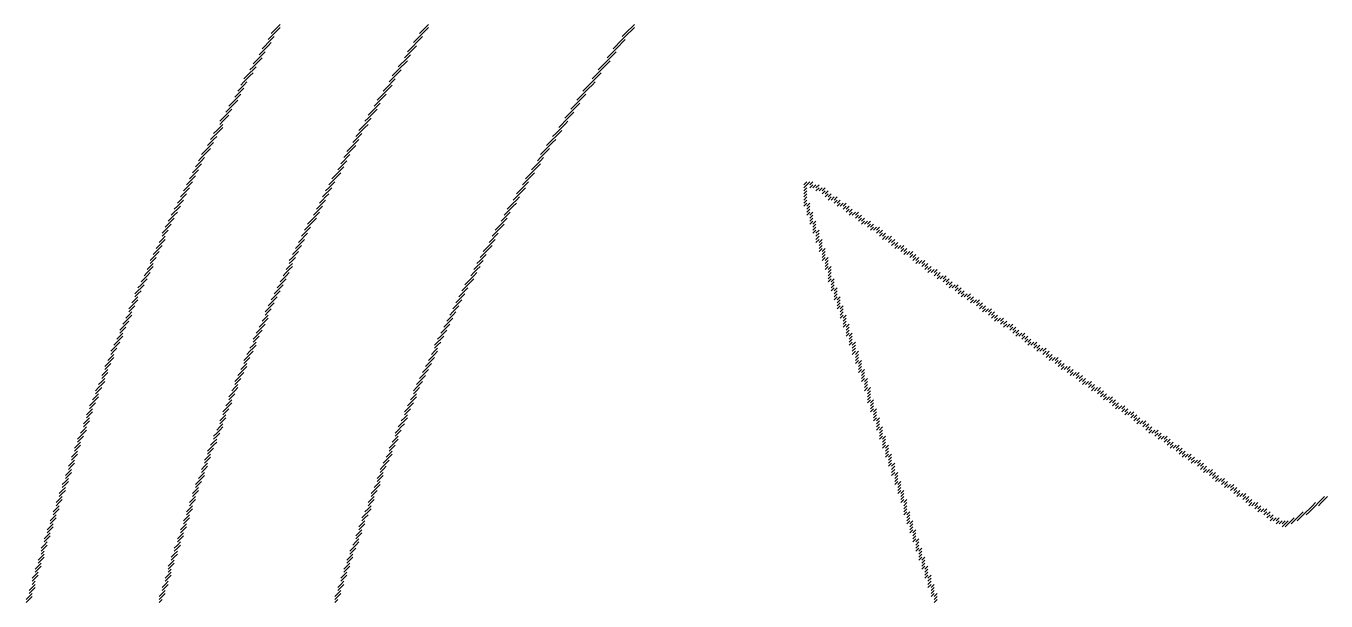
# Model space of a CAD drawing. Header units: metres. Extents: x 2 to 904, y 2 to 1040.
# Drawn here: x 37 to 466.5, y 557.5 to 747.5 of the extents above; entities that cross this region are included whole.
import ezdxf

# ---------------------------------------------------------------- set-up
doc = ezdxf.new("R2010")
doc.units = ezdxf.units.M

msp = doc.modelspace()

# ---------------------------------------------------------------- linework, layer by layer
for p, q in [((120, 747), (121, 748)), ((169, 747), (170, 748)), ((237, 747), (238, 748)), ((117, 743), (118, 744)), ((118, 745), (119, 746)), ((118, 744), (119, 745)), ((118, 743), (119, 744)), ((119, 746), (120, 747)), ((119, 745), (120, 746)), ((120, 746), (121, 747)), ((166, 743), (167, 744)), ((167, 745), (168, 746)), ((167, 744), (168, 745)), ((167, 743), (168, 744)), ((168, 746), (169, 747)), ((168, 745), (169, 746)), ((169, 746), (170, 747)), ((234, 744), (235, 745)), ((234, 743), (235, 744)), ((235, 745), (236, 746)), ((235, 744), (236, 745)), ((236, 746), (237, 747)), ((236, 745), (237, 746)), ((237, 746), (238, 747)), ((114, 738), (115, 739)), ((115, 740), (116, 741)), ((115, 739), (116, 740)), ((115, 738), (116, 739)), ((116, 741), (117, 742)), ((116, 740), (117, 741)), ((117, 742), (118, 743)), ((117, 741), (118, 742)), ((163, 739), (164, 740)), ((163, 738), (164, 739)), ((164, 740), (165, 741)), ((164, 739), (165, 740)), ((165, 742), (166, 743)), ((165, 741), (166, 742)), ((165, 740), (166, 741)), ((166, 742), (167, 743)), ((230, 738), (231, 739)), ((231, 740), (232, 741)), ((231, 739), (232, 740)), ((231, 738), (232, 739)), ((232, 741), (233, 742)), ((232, 740), (233, 741)), ((233, 742), (234, 743)), ((233, 741), (234, 742)), ((234, 742), (235, 743)), ((112, 735), (113, 736)), ((112, 734), (113, 735)), ((113, 736), (114, 737)), ((113, 735), (114, 736)), ((114, 737), (115, 738)), ((114, 736), (115, 737)), ((160, 734), (161, 735)), ((161, 735), (162, 736)), ((161, 734), (162, 735)), ((162, 737), (163, 738)), ((162, 736), (163, 737)), ((162, 735), (163, 736)), ((163, 737), (164, 738)), ((227, 734), (228, 735)), ((228, 735), (229, 736)), ((228, 734), (229, 735)), ((229, 737), (230, 738)), ((229, 736), (230, 737)), ((229, 735), (230, 736)), ((230, 737), (231, 738)), ((109, 730), (110, 731)), ((110, 731), (111, 732)), ((110, 730), (111, 731)), ((111, 733), (112, 734)), ((111, 732), (112, 733)), ((111, 731), (112, 732)), ((112, 733), (113, 734)), ((158, 731), (159, 732)), ((158, 730), (159, 731)), ((159, 732), (160, 733)), ((159, 731), (160, 732)), ((160, 733), (161, 734)), ((160, 732), (161, 733)), ((224, 730), (225, 731)), ((225, 731), (226, 732)), ((225, 730), (226, 731)), ((226, 733), (227, 734)), ((226, 732), (227, 733)), ((226, 731), (227, 732)), ((227, 733), (228, 734)), ((107, 726), (108, 727)), ((107, 725), (108, 726)), ((108, 728), (109, 729)), ((108, 727), (109, 728)), ((108, 726), (109, 727)), ((109, 729), (110, 730)), ((109, 728), (110, 729)), ((155, 726), (156, 727)), ((155, 725), (156, 726)), ((156, 727), (157, 728)), ((156, 726), (157, 727)), ((157, 729), (158, 730)), ((157, 728), (158, 729)), ((157, 727), (158, 728)), ((158, 729), (159, 730)), ((221, 726), (222, 727)), ((221, 725), (222, 726)), ((222, 727), (223, 728)), ((222, 726), (223, 727)), ((223, 728), (224, 729)), ((223, 727), (224, 728)), ((224, 729), (225, 730)), ((224, 728), (225, 729)), ((104, 721), (105, 722)), ((105, 722), (106, 723)), ((105, 721), (106, 722)), ((106, 724), (107, 725)), ((106, 723), (107, 724)), ((106, 722), (107, 723)), ((107, 724), (108, 725)), ((152, 721), (153, 722)), ((153, 723), (154, 724)), ((153, 722), (154, 723)), ((153, 721), (154, 722)), ((154, 724), (155, 725)), ((154, 723), (155, 724)), ((155, 724), (156, 725)), ((218, 721), (219, 722)), ((219, 723), (220, 724)), ((219, 722), (220, 723)), ((219, 721), (220, 722)), ((220, 724), (221, 725)), ((220, 723), (221, 724)), ((221, 724), (222, 725)), ((102, 717), (103, 718)), ((103, 719), (104, 720)), ((103, 718), (104, 719)), ((103, 717), (104, 718)), ((104, 720), (105, 721)), ((104, 719), (105, 720)), ((150, 718), (151, 719)), ((150, 717), (151, 718)), ((151, 719), (152, 720)), ((151, 718), (152, 719)), ((152, 720), (153, 721)), ((152, 719), (153, 720)), ((215, 717), (216, 718)), ((216, 718), (217, 719)), ((216, 717), (217, 718)), ((217, 720), (218, 721)), ((217, 719), (218, 720)), ((217, 718), (218, 719)), ((218, 720), (219, 721)), ((99, 712), (100, 713)), ((100, 713), (101, 714)), ((100, 712), (101, 713)), ((101, 716), (102, 717)), ((101, 715), (102, 716)), ((101, 714), (102, 715)), ((101, 713), (102, 714)), ((102, 716), (103, 717)), ((147, 713), (148, 714)), ((147, 712), (148, 713)), ((148, 714), (149, 715)), ((148, 713), (149, 714)), ((149, 716), (150, 717)), ((149, 715), (150, 716)), ((149, 714), (150, 715)), ((150, 716), (151, 717)), ((212, 712), (213, 713)), ((213, 714), (214, 715)), ((213, 713), (214, 714)), ((213, 712), (214, 713)), ((214, 715), (215, 716)), ((214, 714), (215, 715)), ((215, 716), (216, 717)), ((215, 715), (216, 716)), ((97, 708), (98, 709)), ((98, 710), (99, 711)), ((98, 709), (99, 710)), ((98, 708), (99, 709)), ((99, 711), (100, 712)), ((99, 710), (100, 711)), ((145, 709), (146, 710)), ((145, 708), (146, 709)), ((146, 711), (147, 712)), ((146, 710), (147, 711)), ((146, 709), (147, 710)), ((147, 711), (148, 712)), ((209, 708), (210, 709)), ((210, 709), (211, 710)), ((210, 708), (211, 709)), ((211, 711), (212, 712)), ((211, 710), (212, 711)), ((211, 709), (212, 710)), ((212, 711), (213, 712)), ((95, 705), (96, 706)), ((95, 704), (96, 705)), ((96, 706), (97, 707)), ((96, 705), (97, 706)), ((97, 707), (98, 708)), ((97, 706), (98, 707)), ((142, 704), (143, 705)), ((143, 706), (144, 707)), ((143, 705), (144, 706)), ((143, 704), (144, 705)), ((144, 707), (145, 708)), ((144, 706), (145, 707)), ((145, 707), (146, 708)), ((207, 705), (208, 706)), ((207, 704), (208, 705)), ((208, 706), (209, 707)), ((208, 705), (209, 706)), ((209, 707), (210, 708)), ((209, 706), (210, 707)), ((93, 701), (94, 702)), ((93, 700), (94, 701)), ((94, 703), (95, 704)), ((94, 702), (95, 703)), ((94, 701), (95, 702)), ((95, 703), (96, 704)), ((140, 700), (141, 701)), ((141, 702), (142, 703)), ((141, 701), (142, 702)), ((141, 700), (142, 701)), ((142, 703), (143, 704)), ((142, 702), (143, 703)), ((204, 700), (205, 701)), ((205, 701), (206, 702)), ((205, 700), (206, 701)), ((206, 703), (207, 704)), ((206, 702), (207, 703)), ((206, 701), (207, 702)), ((207, 703), (208, 704)), ((90, 695), (91, 696)), ((91, 697), (92, 698)), ((91, 696), (92, 697)), ((91, 695), (92, 696)), ((92, 699), (93, 700)), ((92, 698), (93, 699)), ((92, 697), (93, 698)), ((93, 699), (94, 700)), ((137, 695), (138, 696)), ((138, 697), (139, 698)), ((138, 696), (139, 697)), ((138, 695), (139, 696)), ((139, 698), (140, 699)), ((139, 697), (140, 698)), ((140, 699), (141, 700)), ((140, 698), (141, 699)), ((201, 695), (202, 696)), ((202, 697), (203, 698)), ((202, 696), (203, 697)), ((202, 695), (203, 696)), ((203, 698), (204, 699)), ((203, 697), (204, 698)), ((204, 699), (205, 700)), ((204, 698), (205, 699)), ((294, 695), (295, 696)), ((295, 695), (296, 696)), ((296, 695), (297, 696)), ((88, 691), (89, 692)), ((89, 693), (90, 694)), ((89, 692), (90, 693)), ((89, 691), (90, 692)), ((90, 694), (91, 695)), ((90, 693), (91, 694)), ((135, 691), (136, 692)), ((136, 693), (137, 694)), ((136, 692), (137, 693)), ((136, 691), (137, 692)), ((137, 694), (138, 695)), ((137, 693), (138, 694)), ((199, 692), (200, 693)), ((199, 691), (200, 692)), ((200, 693), (201, 694)), ((200, 692), (201, 693)), ((201, 694), (202, 695)), ((201, 693), (202, 694)), ((294, 694), (295, 695)), ((294, 693), (295, 694)), ((294, 692), (295, 693)), ((294, 691), (295, 692)), ((296, 694), (297, 695)), ((297, 694), (298, 695)), ((298, 694), (299, 695)), ((298, 693), (299, 694)), ((299, 693), (300, 694)), ((300, 693), (301, 694)), ((300, 692), (301, 693)), ((301, 692), (302, 693)), ((301, 691), (302, 692)), ((302, 691), (303, 692)), ((86, 687), (87, 688)), ((87, 689), (88, 690)), ((87, 688), (88, 689)), ((87, 687), (88, 688)), ((88, 690), (89, 691)), ((88, 689), (89, 690)), ((133, 687), (134, 688)), ((134, 689), (135, 690)), ((134, 688), (135, 689)), ((134, 687), (135, 688)), ((135, 690), (136, 691)), ((135, 689), (136, 690)), ((196, 687), (197, 688)), ((197, 688), (198, 689)), ((197, 687), (198, 688)), ((198, 690), (199, 691)), ((198, 689), (199, 690)), ((198, 688), (199, 689)), ((199, 690), (200, 691)), ((294, 690), (295, 691)), ((294, 689), (295, 690)), ((294, 688), (295, 689)), ((295, 688), (296, 689)), ((295, 687), (296, 688)), ((302, 690), (303, 691)), ((303, 690), (304, 691)), ((304, 690), (305, 691)), ((304, 689), (305, 690)), ((305, 689), (306, 690)), ((305, 688), (306, 689)), ((306, 688), (307, 689)), ((307, 688), (308, 689)), ((307, 687), (308, 688)), ((308, 687), (309, 688)), ((84, 683), (85, 684)), ((84, 682), (85, 683)), ((85, 685), (86, 686)), ((85, 684), (86, 685)), ((85, 683), (86, 684)), ((86, 686), (87, 687)), ((86, 685), (87, 686)), ((130, 682), (131, 683)), ((131, 683), (132, 684)), ((131, 682), (132, 683)), ((132, 685), (133, 686)), ((132, 684), (133, 685)), ((132, 683), (133, 684)), ((133, 686), (134, 687)), ((133, 685), (134, 686)), ((194, 683), (195, 684)), ((194, 682), (195, 683)), ((195, 685), (196, 686)), ((195, 684), (196, 685)), ((195, 683), (196, 684)), ((196, 686), (197, 687)), ((196, 685), (197, 686)), ((295, 686), (296, 687)), ((295, 685), (296, 686)), ((296, 685), (297, 686)), ((296, 684), (297, 685)), ((296, 683), (297, 684)), ((296, 682), (297, 683)), ((297, 682), (298, 683)), ((308, 686), (309, 687)), ((309, 686), (310, 687)), ((309, 685), (310, 686)), ((310, 685), (311, 686)), ((311, 685), (312, 686)), ((311, 684), (312, 685)), ((312, 684), (313, 685)), ((312, 683), (313, 684)), ((313, 683), (314, 684)), ((313, 682), (314, 683)), ((314, 682), (315, 683)), ((315, 682), (316, 683)), ((82, 679), (83, 680)), ((82, 678), (83, 679)), ((83, 681), (84, 682)), ((83, 680), (84, 681)), ((83, 679), (84, 680)), ((84, 681), (85, 682)), ((128, 678), (129, 679)), ((129, 680), (130, 681)), ((129, 679), (130, 680)), ((129, 678), (130, 679)), ((130, 681), (131, 682)), ((130, 680), (131, 681)), ((191, 678), (192, 679)), ((192, 680), (193, 681)), ((192, 679), (193, 680)), ((192, 678), (193, 679)), ((193, 681), (194, 682)), ((193, 680), (194, 681)), ((194, 681), (195, 682)), ((297, 681), (298, 682)), ((297, 680), (298, 681)), ((297, 679), (298, 680)), ((298, 679), (299, 680)), ((298, 678), (299, 679)), ((315, 681), (316, 682)), ((316, 681), (317, 682)), ((316, 680), (317, 681)), ((317, 680), (318, 681)), ((318, 680), (319, 681)), ((318, 679), (319, 680)), ((319, 679), (320, 680)), ((319, 678), (320, 679)), ((320, 678), (321, 679)), ((80, 674), (81, 675)), ((81, 676), (82, 677)), ((81, 675), (82, 676)), ((81, 674), (82, 675)), ((82, 677), (83, 678)), ((82, 676), (83, 677)), ((126, 674), (127, 675)), ((127, 676), (128, 677)), ((127, 675), (128, 676)), ((127, 674), (128, 675)), ((128, 677), (129, 678)), ((128, 676), (129, 677)), ((189, 674), (190, 675)), ((190, 676), (191, 677)), ((190, 675), (191, 676)), ((190, 674), (191, 675)), ((191, 677), (192, 678)), ((191, 676), (192, 677)), ((298, 677), (299, 678)), ((298, 676), (299, 677)), ((299, 676), (300, 677)), ((299, 675), (300, 676)), ((299, 674), (300, 675)), ((320, 677), (321, 678)), ((321, 677), (322, 678)), ((322, 677), (323, 678)), ((322, 676), (323, 677)), ((323, 676), (324, 677)), ((323, 675), (324, 676)), ((324, 675), (325, 676)), ((324, 674), (325, 675)), ((325, 674), (326, 675)), ((326, 674), (327, 675)), ((78, 670), (79, 671)), ((79, 672), (80, 673)), ((79, 671), (80, 672)), ((79, 670), (80, 671)), ((80, 673), (81, 674)), ((80, 672), (81, 673)), ((124, 670), (125, 671)), ((125, 672), (126, 673)), ((125, 671), (126, 672)), ((125, 670), (126, 671)), ((126, 673), (127, 674)), ((126, 672), (127, 673)), ((187, 671), (188, 672)), ((187, 670), (188, 671)), ((188, 673), (189, 674)), ((188, 672), (189, 673)), ((188, 671), (189, 672)), ((189, 673), (190, 674)), ((299, 673), (300, 674)), ((300, 673), (301, 674)), ((300, 672), (301, 673)), ((300, 671), (301, 672)), ((300, 670), (301, 671)), ((301, 670), (302, 671)), ((326, 673), (327, 674)), ((327, 673), (328, 674)), ((327, 672), (328, 673)), ((328, 672), (329, 673)), ((329, 672), (330, 673)), ((329, 671), (330, 672)), ((330, 671), (331, 672)), ((330, 670), (331, 671)), ((331, 670), (332, 671)), ((76, 665), (77, 666)), ((77, 667), (78, 668)), ((77, 666), (78, 667)), ((77, 665), (78, 666)), ((78, 669), (79, 670)), ((78, 668), (79, 669)), ((78, 667), (79, 668)), ((122, 665), (123, 666)), ((123, 667), (124, 668)), ((123, 666), (124, 667)), ((123, 665), (124, 666)), ((124, 669), (125, 670)), ((124, 668), (125, 669)), ((124, 667), (125, 668)), ((184, 665), (185, 666)), ((185, 667), (186, 668)), ((185, 666), (186, 667)), ((185, 665), (186, 666)), ((186, 669), (187, 670)), ((186, 668), (187, 669)), ((186, 667), (187, 668)), ((187, 669), (188, 670)), ((301, 669), (302, 670)), ((301, 668), (302, 669)), ((301, 667), (302, 668)), ((302, 667), (303, 668)), ((302, 666), (303, 667)), ((302, 665), (303, 666)), ((331, 669), (332, 670)), ((332, 669), (333, 670)), ((333, 669), (334, 670)), ((333, 668), (334, 669)), ((334, 668), (335, 669)), ((334, 667), (335, 668)), ((335, 667), (336, 668)), ((335, 666), (336, 667)), ((336, 666), (337, 667)), ((337, 666), (338, 667)), ((337, 665), (338, 666)), ((338, 665), (339, 666)), ((74, 661), (75, 662)), ((75, 663), (76, 664)), ((75, 662), (76, 663)), ((75, 661), (76, 662)), ((76, 664), (77, 665)), ((76, 663), (77, 664)), ((120, 661), (121, 662)), ((121, 663), (122, 664)), ((121, 662), (122, 663)), ((121, 661), (122, 662)), ((122, 664), (123, 665)), ((122, 663), (123, 664)), ((182, 662), (183, 663)), ((182, 661), (183, 662)), ((183, 663), (184, 664)), ((183, 662), (184, 663)), ((184, 664), (185, 665)), ((184, 663), (185, 664)), ((302, 664), (303, 665)), ((302, 663), (303, 664)), ((303, 663), (304, 664)), ((303, 662), (304, 663)), ((303, 661), (304, 662)), ((338, 664), (339, 665)), ((339, 664), (340, 665)), ((340, 664), (341, 665)), ((340, 663), (341, 664)), ((341, 663), (342, 664)), ((341, 662), (342, 663)), ((342, 662), (343, 663)), ((342, 661), (343, 662)), ((343, 661), (344, 662)), ((344, 661), (345, 662)), ((73, 659), (74, 660)), ((73, 658), (74, 659)), ((73, 657), (74, 658)), ((74, 660), (75, 661)), ((74, 659), (75, 660)), ((118, 657), (119, 658)), ((119, 659), (120, 660)), ((119, 658), (120, 659)), ((119, 657), (120, 658)), ((120, 660), (121, 661)), ((120, 659), (121, 660)), ((180, 658), (181, 659)), ((180, 657), (181, 658)), ((181, 660), (182, 661)), ((181, 659), (182, 660)), ((181, 658), (182, 659)), ((182, 660), (183, 661)), ((303, 660), (304, 661)), ((304, 660), (305, 661)), ((304, 659), (305, 660)), ((304, 658), (305, 659)), ((304, 657), (305, 658)), ((305, 657), (306, 658)), ((344, 660), (345, 661)), ((345, 660), (346, 661)), ((345, 659), (346, 660)), ((346, 659), (347, 660)), ((346, 658), (347, 659)), ((347, 658), (348, 659)), ((348, 658), (349, 659)), ((348, 657), (349, 658)), ((349, 657), (350, 658)), ((71, 654), (72, 655)), ((71, 653), (72, 654)), ((71, 652), (72, 653)), ((72, 656), (73, 657)), ((72, 655), (73, 656)), ((72, 654), (73, 655)), ((73, 656), (74, 657)), ((116, 653), (117, 654)), ((116, 652), (117, 653)), ((117, 655), (118, 656)), ((117, 654), (118, 655)), ((117, 653), (118, 654)), ((118, 656), (119, 657)), ((118, 655), (119, 656)), ((177, 652), (178, 653)), ((178, 654), (179, 655)), ((178, 653), (179, 654)), ((178, 652), (179, 653)), ((179, 656), (180, 657)), ((179, 655), (180, 656)), ((179, 654), (180, 655)), ((180, 656), (181, 657)), ((305, 656), (306, 657)), ((305, 655), (306, 656)), ((305, 654), (306, 655)), ((306, 654), (307, 655)), ((306, 653), (307, 654)), ((306, 652), (307, 653)), ((349, 656), (350, 657)), ((350, 656), (351, 657)), ((351, 656), (352, 657)), ((351, 655), (352, 656)), ((352, 655), (353, 656)), ((352, 654), (353, 655)), ((353, 654), (354, 655)), ((353, 653), (354, 654)), ((354, 653), (355, 654)), ((355, 653), (356, 654)), ((355, 652), (356, 653)), ((356, 652), (357, 653)), ((69, 649), (70, 650)), ((69, 648), (70, 649)), ((70, 651), (71, 652)), ((70, 650), (71, 651)), ((70, 649), (71, 650)), ((71, 651), (72, 652)), ((114, 648), (115, 649)), ((115, 650), (116, 651)), ((115, 649), (116, 650)), ((115, 648), (116, 649)), ((116, 651), (117, 652)), ((116, 650), (117, 651)), ((175, 648), (176, 649)), ((176, 650), (177, 651)), ((176, 649), (177, 650)), ((176, 648), (177, 649)), ((177, 651), (178, 652)), ((177, 650), (178, 651)), ((306, 651), (307, 652)), ((307, 651), (308, 652)), ((307, 650), (308, 651)), ((307, 649), (308, 650)), ((307, 648), (308, 649)), ((308, 648), (309, 649)), ((356, 651), (357, 652)), ((357, 651), (358, 652)), ((357, 650), (358, 651)), ((358, 650), (359, 651)), ((359, 650), (360, 651)), ((359, 649), (360, 650)), ((360, 649), (361, 650)), ((360, 648), (361, 649)), ((361, 648), (362, 649)), ((362, 648), (363, 649)), ((67, 644), (68, 645)), ((68, 647), (69, 648)), ((68, 646), (69, 647)), ((68, 645), (69, 646)), ((68, 644), (69, 645)), ((69, 647), (70, 648)), ((112, 644), (113, 645)), ((113, 646), (114, 647)), ((113, 645), (114, 646)), ((113, 644), (114, 645)), ((114, 647), (115, 648)), ((114, 646), (115, 647)), ((173, 644), (174, 645)), ((174, 646), (175, 647)), ((174, 645), (175, 646)), ((174, 644), (175, 645)), ((175, 647), (176, 648)), ((175, 646), (176, 647)), ((308, 647), (309, 648)), ((308, 646), (309, 647)), ((308, 645), (309, 646)), ((309, 645), (310, 646)), ((309, 644), (310, 645)), ((362, 647), (363, 648)), ((363, 647), (364, 648)), ((363, 646), (364, 647)), ((364, 646), (365, 647)), ((364, 645), (365, 646)), ((365, 645), (366, 646)), ((366, 645), (367, 646)), ((366, 644), (367, 645)), ((367, 644), (368, 645)), ((65, 640), (66, 641)), ((65, 639), (66, 640)), ((66, 642), (67, 643)), ((66, 641), (67, 642)), ((66, 640), (67, 641)), ((67, 643), (68, 644)), ((67, 642), (68, 643)), ((110, 639), (111, 640)), ((111, 641), (112, 642)), ((111, 640), (112, 641)), ((111, 639), (112, 640)), ((112, 643), (113, 644)), ((112, 642), (113, 643)), ((112, 641), (113, 642)), ((171, 639), (172, 640)), ((172, 642), (173, 643)), ((172, 641), (173, 642)), ((172, 640), (173, 641)), ((172, 639), (173, 640)), ((173, 643), (174, 644)), ((173, 642), (174, 643)), ((309, 643), (310, 644)), ((309, 642), (310, 643)), ((310, 642), (311, 643)), ((310, 641), (311, 642)), ((310, 640), (311, 641)), ((310, 639), (311, 640)), ((311, 639), (312, 640)), ((367, 643), (368, 644)), ((368, 643), (369, 644)), ((368, 642), (369, 643)), ((369, 642), (370, 643)), ((370, 642), (371, 643)), ((370, 641), (371, 642)), ((371, 641), (372, 642)), ((371, 640), (372, 641)), ((372, 640), (373, 641)), ((373, 640), (374, 641)), ((373, 639), (374, 640)), ((374, 639), (375, 640)), ((63, 635), (64, 636)), ((64, 637), (65, 638)), ((64, 636), (65, 637)), ((64, 635), (65, 636)), ((65, 638), (66, 639)), ((65, 637), (66, 638)), ((109, 637), (110, 638)), ((109, 636), (110, 637)), ((109, 635), (110, 636)), ((110, 638), (111, 639)), ((110, 637), (111, 638)), ((169, 635), (170, 636)), ((170, 637), (171, 638)), ((170, 636), (171, 637)), ((170, 635), (171, 636)), ((171, 638), (172, 639)), ((171, 637), (172, 638)), ((311, 638), (312, 639)), ((311, 637), (312, 638)), ((311, 636), (312, 637)), ((312, 636), (313, 637)), ((312, 635), (313, 636)), ((374, 638), (375, 639)), ((375, 638), (376, 639)), ((375, 637), (376, 638)), ((376, 637), (377, 638)), ((377, 637), (378, 638)), ((377, 636), (378, 637)), ((378, 636), (379, 637)), ((378, 635), (379, 636)), ((379, 635), (380, 636)), ((62, 632), (63, 633)), ((62, 631), (63, 632)), ((63, 634), (64, 635)), ((63, 633), (64, 634)), ((63, 632), (64, 633)), ((107, 632), (108, 633)), ((107, 631), (108, 632)), ((108, 634), (109, 635)), ((108, 633), (109, 634)), ((108, 632), (109, 633)), ((109, 634), (110, 635)), ((167, 631), (168, 632)), ((168, 633), (169, 634)), ((168, 632), (169, 633)), ((168, 631), (169, 632)), ((169, 634), (170, 635)), ((169, 633), (170, 634)), ((312, 634), (313, 635)), ((312, 633), (313, 634)), ((313, 633), (314, 634)), ((313, 632), (314, 633)), ((313, 631), (314, 632)), ((379, 634), (380, 635)), ((380, 634), (381, 635)), ((381, 634), (382, 635)), ((381, 633), (382, 634)), ((382, 633), (383, 634)), ((382, 632), (383, 633)), ((383, 632), (384, 633)), ((384, 632), (385, 633)), ((384, 631), (385, 632)), ((385, 631), (386, 632)), ((60, 627), (61, 628)), ((61, 629), (62, 630)), ((61, 628), (62, 629)), ((61, 627), (62, 628)), ((62, 630), (63, 631)), ((62, 629), (63, 630)), ((105, 627), (106, 628)), ((106, 630), (107, 631)), ((106, 629), (107, 630)), ((106, 628), (107, 629)), ((106, 627), (107, 628)), ((107, 630), (108, 631)), ((165, 627), (166, 628)), ((166, 629), (167, 630)), ((166, 628), (167, 629)), ((166, 627), (167, 628)), ((167, 630), (168, 631)), ((167, 629), (168, 630)), ((313, 630), (314, 631)), ((314, 630), (315, 631)), ((314, 629), (315, 630)), ((314, 628), (315, 629)), ((314, 627), (315, 628)), ((315, 627), (316, 628)), ((385, 630), (386, 631)), ((386, 630), (387, 631)), ((386, 629), (387, 630)), ((387, 629), (388, 630)), ((388, 629), (389, 630)), ((388, 628), (389, 629)), ((389, 628), (390, 629)), ((389, 627), (390, 628)), ((390, 627), (391, 628)), ((391, 627), (392, 628)), ((58, 622), (59, 623)), ((59, 624), (60, 625)), ((59, 623), (60, 624)), ((59, 622), (60, 623)), ((60, 626), (61, 627)), ((60, 625), (61, 626)), ((60, 624), (61, 625)), ((103, 622), (104, 623)), ((104, 625), (105, 626)), ((104, 624), (105, 625)), ((104, 623), (105, 624)), ((104, 622), (105, 623)), ((105, 626), (106, 627)), ((105, 625), (106, 626)), ((163, 622), (164, 623)), ((164, 624), (165, 625)), ((164, 623), (165, 624)), ((164, 622), (165, 623)), ((165, 626), (166, 627)), ((165, 625), (166, 626)), ((165, 624), (166, 625)), ((315, 626), (316, 627)), ((315, 625), (316, 626)), ((315, 624), (316, 625)), ((315, 623), (316, 624)), ((316, 623), (317, 624)), ((316, 622), (317, 623)), ((391, 626), (392, 627)), ((392, 626), (393, 627)), ((392, 625), (393, 626)), ((393, 625), (394, 626)), ((393, 624), (394, 625)), ((394, 624), (395, 625)), ((395, 624), (396, 625)), ((395, 623), (396, 624)), ((396, 623), (397, 624)), ((396, 622), (397, 623)), ((397, 622), (398, 623)), ((57, 619), (58, 620)), ((57, 618), (58, 619)), ((58, 621), (59, 622)), ((58, 620), (59, 621)), ((58, 619), (59, 620)), ((102, 620), (103, 621)), ((102, 619), (103, 620)), ((102, 618), (103, 619)), ((103, 621), (104, 622)), ((103, 620), (104, 621)), ((162, 620), (163, 621)), ((162, 619), (163, 620)), ((162, 618), (163, 619)), ((163, 621), (164, 622)), ((163, 620), (164, 621)), ((316, 621), (317, 622)), ((316, 620), (317, 621)), ((317, 620), (318, 621)), ((317, 619), (318, 620)), ((317, 618), (318, 619)), ((397, 621), (398, 622)), ((398, 621), (399, 622)), ((399, 621), (400, 622)), ((399, 620), (400, 621)), ((400, 620), (401, 621)), ((400, 619), (401, 620)), ((401, 619), (402, 620)), ((402, 619), (403, 620)), ((402, 618), (403, 619)), ((403, 618), (404, 619)), ((56, 616), (57, 617)), ((56, 615), (57, 616)), ((56, 614), (57, 615)), ((57, 617), (58, 618)), ((57, 616), (58, 617)), ((100, 614), (101, 615)), ((101, 617), (102, 618)), ((101, 616), (102, 617)), ((101, 615), (102, 616)), ((101, 614), (102, 615)), ((102, 617), (103, 618)), ((160, 615), (161, 616)), ((160, 614), (161, 615)), ((161, 617), (162, 618)), ((161, 616), (162, 617)), ((161, 615), (162, 616)), ((162, 617), (163, 618)), ((317, 617), (318, 618)), ((318, 617), (319, 618)), ((318, 616), (319, 617)), ((318, 615), (319, 616)), ((318, 614), (319, 615)), ((319, 614), (320, 615)), ((403, 617), (404, 618)), ((404, 617), (405, 618)), ((404, 616), (405, 617)), ((405, 616), (406, 617)), ((406, 616), (407, 617)), ((406, 615), (407, 616)), ((407, 615), (408, 616)), ((407, 614), (408, 615)), ((408, 614), (409, 615)), ((54, 611), (55, 612)), ((54, 610), (55, 611)), ((54, 609), (55, 610)), ((55, 613), (56, 614)), ((55, 612), (56, 613)), ((55, 611), (56, 612)), ((56, 613), (57, 614)), ((98, 609), (99, 610)), ((99, 612), (100, 613)), ((99, 611), (100, 612)), ((99, 610), (100, 611)), ((99, 609), (100, 610)), ((100, 613), (101, 614)), ((100, 612), (101, 613)), ((158, 610), (159, 611)), ((158, 609), (159, 610)), ((159, 613), (160, 614)), ((159, 612), (160, 613)), ((159, 611), (160, 612)), ((159, 610), (160, 611)), ((160, 613), (161, 614)), ((319, 613), (320, 614)), ((319, 612), (320, 613)), ((319, 611), (320, 612)), ((320, 611), (321, 612)), ((320, 610), (321, 611)), ((320, 609), (321, 610)), ((408, 613), (409, 614)), ((409, 613), (410, 614)), ((410, 613), (411, 614)), ((410, 612), (411, 613)), ((411, 612), (412, 613)), ((411, 611), (412, 612)), ((412, 611), (413, 612)), ((413, 611), (414, 612)), ((413, 610), (414, 611)), ((414, 610), (415, 611)), ((414, 609), (415, 610)), ((415, 609), (416, 610)), ((52, 605), (53, 606)), ((53, 608), (54, 609)), ((53, 607), (54, 608)), ((53, 606), (54, 607)), ((53, 605), (54, 606)), ((54, 608), (55, 609)), ((97, 607), (98, 608)), ((97, 606), (98, 607)), ((97, 605), (98, 606)), ((98, 608), (99, 609)), ((98, 607), (99, 608)), ((156, 605), (157, 606)), ((157, 608), (158, 609)), ((157, 607), (158, 608)), ((157, 606), (158, 607)), ((157, 605), (158, 606)), ((158, 608), (159, 609)), ((320, 608), (321, 609)), ((321, 608), (322, 609)), ((321, 607), (322, 608)), ((321, 606), (322, 607)), ((321, 605), (322, 606)), ((322, 605), (323, 606)), ((415, 608), (416, 609)), ((416, 608), (417, 609)), ((417, 608), (418, 609)), ((417, 607), (418, 608)), ((418, 607), (419, 608)), ((418, 606), (419, 607)), ((419, 606), (420, 607)), ((419, 605), (420, 606)), ((420, 605), (421, 606)), ((421, 605), (422, 606)), ((51, 602), (52, 603)), ((51, 601), (52, 602)), ((52, 604), (53, 605)), ((52, 603), (53, 604)), ((52, 602), (53, 603)), ((95, 601), (96, 602)), ((96, 604), (97, 605)), ((96, 603), (97, 604)), ((96, 602), (97, 603)), ((96, 601), (97, 602)), ((97, 604), (98, 605)), ((154, 601), (155, 602)), ((155, 603), (156, 604)), ((155, 602), (156, 603)), ((155, 601), (156, 602)), ((156, 604), (157, 605)), ((156, 603), (157, 604)), ((322, 604), (323, 605)), ((322, 603), (323, 604)), ((322, 602), (323, 603)), ((323, 602), (324, 603)), ((323, 601), (324, 602)), ((421, 604), (422, 605)), ((422, 604), (423, 605)), ((422, 603), (423, 604)), ((423, 603), (424, 604)), ((424, 603), (425, 604)), ((424, 602), (425, 603)), ((425, 602), (426, 603)), ((425, 601), (426, 602)), ((426, 601), (427, 602)), ((50, 599), (51, 600)), ((50, 598), (51, 599)), ((50, 597), (51, 598)), ((51, 600), (52, 601)), ((51, 599), (52, 600)), ((94, 598), (95, 599)), ((94, 597), (95, 598)), ((95, 600), (96, 601)), ((95, 599), (96, 600)), ((95, 598), (96, 599)), ((153, 598), (154, 599)), ((153, 597), (154, 598)), ((154, 600), (155, 601)), ((154, 599), (155, 600)), ((154, 598), (155, 599)), ((323, 600), (324, 601)), ((323, 599), (324, 600)), ((324, 599), (325, 600)), ((324, 598), (325, 599)), ((324, 597), (325, 598)), ((426, 600), (427, 601)), ((427, 600), (428, 601)), ((428, 600), (429, 601)), ((428, 599), (429, 600)), ((429, 599), (430, 600)), ((429, 598), (430, 599)), ((430, 598), (431, 599)), ((430, 597), (431, 598)), ((431, 597), (432, 598)), ((432, 597), (433, 598)), ((48, 593), (49, 594)), ((48, 592), (49, 593)), ((49, 596), (50, 597)), ((49, 595), (50, 596)), ((49, 594), (50, 595)), ((49, 593), (50, 594)), ((50, 596), (51, 597)), ((92, 593), (93, 594)), ((92, 592), (93, 593)), ((93, 596), (94, 597)), ((93, 595), (94, 596)), ((93, 594), (94, 595)), ((93, 593), (94, 594)), ((94, 596), (95, 597)), ((151, 593), (152, 594)), ((151, 592), (152, 593)), ((152, 595), (153, 596)), ((152, 594), (153, 595)), ((152, 593), (153, 594)), ((153, 596), (154, 597)), ((153, 595), (154, 596)), ((324, 596), (325, 597)), ((325, 596), (326, 597)), ((325, 595), (326, 596)), ((325, 594), (326, 595)), ((325, 593), (326, 594)), ((326, 593), (327, 594)), ((326, 592), (327, 593)), ((432, 596), (433, 597)), ((433, 596), (434, 597)), ((433, 595), (434, 596)), ((434, 595), (435, 596)), ((435, 595), (436, 596)), ((435, 594), (436, 595)), ((436, 594), (437, 595)), ((436, 593), (437, 594)), ((437, 593), (438, 594)), ((437, 592), (438, 593)), ((438, 592), (439, 593)), ((439, 592), (440, 593)), ((47, 590), (48, 591)), ((47, 589), (48, 590)), ((47, 588), (48, 589)), ((48, 591), (49, 592)), ((48, 590), (49, 591)), ((91, 590), (92, 591)), ((91, 589), (92, 590)), ((91, 588), (92, 589)), ((92, 591), (93, 592)), ((92, 590), (93, 591)), ((150, 590), (151, 591)), ((150, 589), (151, 590)), ((150, 588), (151, 589)), ((151, 591), (152, 592)), ((151, 590), (152, 591)), ((326, 591), (327, 592)), ((326, 590), (327, 591)), ((327, 590), (328, 591)), ((327, 589), (328, 590)), ((327, 588), (328, 589)), ((439, 591), (440, 592)), ((440, 591), (441, 592)), ((440, 590), (441, 591)), ((441, 590), (442, 591)), ((441, 589), (442, 590)), ((442, 589), (443, 590)), ((443, 589), (444, 590)), ((443, 588), (444, 589)), ((444, 588), (445, 589)), ((461, 588), (462, 589)), ((462, 589), (463, 590)), ((462, 588), (463, 589)), ((463, 589), (464, 590)), ((464, 590), (465, 591)), ((464, 589), (465, 590)), ((465, 591), (466, 592)), ((465, 590), (466, 591)), ((466, 591), (467, 592)), ((45, 584), (46, 585)), ((46, 587), (47, 588)), ((46, 586), (47, 587)), ((46, 585), (47, 586)), ((46, 584), (47, 585)), ((47, 587), (48, 588)), ((89, 584), (90, 585)), ((90, 587), (91, 588)), ((90, 586), (91, 587)), ((90, 585), (91, 586)), ((90, 584), (91, 585)), ((91, 587), (92, 588)), ((148, 585), (149, 586)), ((148, 584), (149, 585)), ((149, 587), (150, 588)), ((149, 586), (150, 587)), ((149, 585), (150, 586)), ((150, 587), (151, 588)), ((327, 587), (328, 588)), ((327, 586), (328, 587)), ((328, 586), (329, 587)), ((328, 585), (329, 586)), ((328, 584), (329, 585)), ((444, 587), (445, 588)), ((445, 587), (446, 588)), ((446, 587), (447, 588)), ((446, 586), (447, 587)), ((447, 586), (448, 587)), ((447, 585), (448, 586)), ((448, 585), (449, 586)), ((448, 584), (449, 585)), ((449, 584), (450, 585)), ((450, 584), (451, 585)), ((455, 584), (456, 585)), ((456, 584), (457, 585)), ((457, 585), (458, 586)), ((457, 584), (458, 585)), ((458, 586), (459, 587)), ((458, 585), (459, 586)), ((459, 586), (460, 587)), ((460, 587), (461, 588)), ((460, 586), (461, 587)), ((461, 587), (462, 588)), ((44, 581), (45, 582)), ((44, 580), (45, 581)), ((44, 579), (45, 580)), ((45, 583), (46, 584)), ((45, 582), (46, 583)), ((45, 581), (46, 582)), ((88, 581), (89, 582)), ((88, 580), (89, 581)), ((88, 579), (89, 580)), ((89, 583), (90, 584)), ((89, 582), (90, 583)), ((89, 581), (90, 582)), ((146, 579), (147, 580)), ((147, 582), (148, 583)), ((147, 581), (148, 582)), ((147, 580), (148, 581)), ((147, 579), (148, 580)), ((148, 583), (149, 584)), ((148, 582), (149, 583)), ((328, 583), (329, 584)), ((329, 583), (330, 584)), ((329, 582), (330, 583)), ((329, 581), (330, 582)), ((329, 580), (330, 581)), ((330, 580), (331, 581)), ((330, 579), (331, 580)), ((450, 583), (451, 584)), ((451, 583), (452, 584)), ((452, 583), (453, 584)), ((452, 582), (453, 583)), ((453, 583), (454, 584)), ((453, 582), (454, 583)), ((454, 583), (455, 584)), ((455, 583), (456, 584)), ((42, 575), (43, 576)), ((43, 578), (44, 579)), ((43, 577), (44, 578)), ((43, 576), (44, 577)), ((43, 575), (44, 576)), ((44, 578), (45, 579)), ((86, 575), (87, 576)), ((87, 578), (88, 579)), ((87, 577), (88, 578)), ((87, 576), (88, 577)), ((87, 575), (88, 576)), ((88, 578), (89, 579)), ((145, 576), (146, 577)), ((145, 575), (146, 576)), ((146, 578), (147, 579)), ((146, 577), (147, 578)), ((146, 576), (147, 577)), ((330, 578), (331, 579)), ((330, 577), (331, 578)), ((331, 577), (332, 578)), ((331, 576), (332, 577)), ((331, 575), (332, 576)), ((41, 571), (42, 572)), ((42, 574), (43, 575)), ((42, 573), (43, 574)), ((42, 572), (43, 573)), ((42, 571), (43, 572)), ((85, 572), (86, 573)), ((85, 571), (86, 572)), ((86, 574), (87, 575)), ((86, 573), (87, 574)), ((86, 572), (87, 573)), ((143, 571), (144, 572)), ((144, 574), (145, 575)), ((144, 573), (145, 574)), ((144, 572), (145, 573)), ((144, 571), (145, 572)), ((145, 574), (146, 575)), ((331, 574), (332, 575)), ((332, 574), (333, 575)), ((332, 573), (333, 574)), ((332, 572), (333, 573)), ((332, 571), (333, 572)), ((333, 571), (334, 572)), ((40, 568), (41, 569)), ((40, 567), (41, 568)), ((40, 566), (41, 567)), ((41, 570), (42, 571)), ((41, 569), (42, 570)), ((41, 568), (42, 569)), ((84, 569), (85, 570)), ((84, 568), (85, 569)), ((84, 567), (85, 568)), ((84, 566), (85, 567)), ((85, 570), (86, 571)), ((85, 569), (86, 570)), ((142, 568), (143, 569)), ((142, 567), (143, 568)), ((142, 566), (143, 567)), ((143, 570), (144, 571)), ((143, 569), (144, 570)), ((143, 568), (144, 569)), ((333, 570), (334, 571)), ((333, 569), (334, 570)), ((333, 568), (334, 569)), ((334, 568), (335, 569)), ((334, 567), (335, 568)), ((334, 566), (335, 567)), ((39, 565), (40, 566)), ((39, 564), (40, 565)), ((39, 563), (40, 564)), ((39, 562), (40, 563)), ((40, 565), (41, 566)), ((82, 562), (83, 563)), ((83, 565), (84, 566)), ((83, 564), (84, 565)), ((83, 563), (84, 564)), ((83, 562), (84, 563)), ((84, 565), (85, 566)), ((140, 562), (141, 563)), ((141, 565), (142, 566)), ((141, 564), (142, 565)), ((141, 563), (142, 564)), ((141, 562), (142, 563)), ((142, 565), (143, 566)), ((334, 565), (335, 566)), ((335, 565), (336, 566)), ((335, 564), (336, 565)), ((335, 563), (336, 564)), ((335, 562), (336, 563)), ((336, 562), (337, 563)), ((37, 558), (38, 559)), ((38, 561), (39, 562)), ((38, 560), (39, 561)), ((38, 559), (39, 560)), ((38, 558), (39, 559)), ((39, 561), (40, 562)), ((81, 559), (82, 560)), ((81, 558), (82, 559)), ((82, 561), (83, 562)), ((82, 560), (83, 561)), ((82, 559), (83, 560)), ((139, 559), (140, 560)), ((139, 558), (140, 559)), ((140, 561), (141, 562)), ((140, 560), (141, 561)), ((140, 559), (141, 560)), ((336, 561), (337, 562)), ((336, 560), (337, 561)), ((336, 559), (337, 560)), ((337, 559), (338, 560)), ((337, 558), (338, 559)), ((37, 557), (38, 558)), ((81, 557), (82, 558)), ((139, 557), (140, 558)), ((337, 557), (338, 558))]:
    msp.add_line(p, q)

doc.saveas('drawing.dxf')
